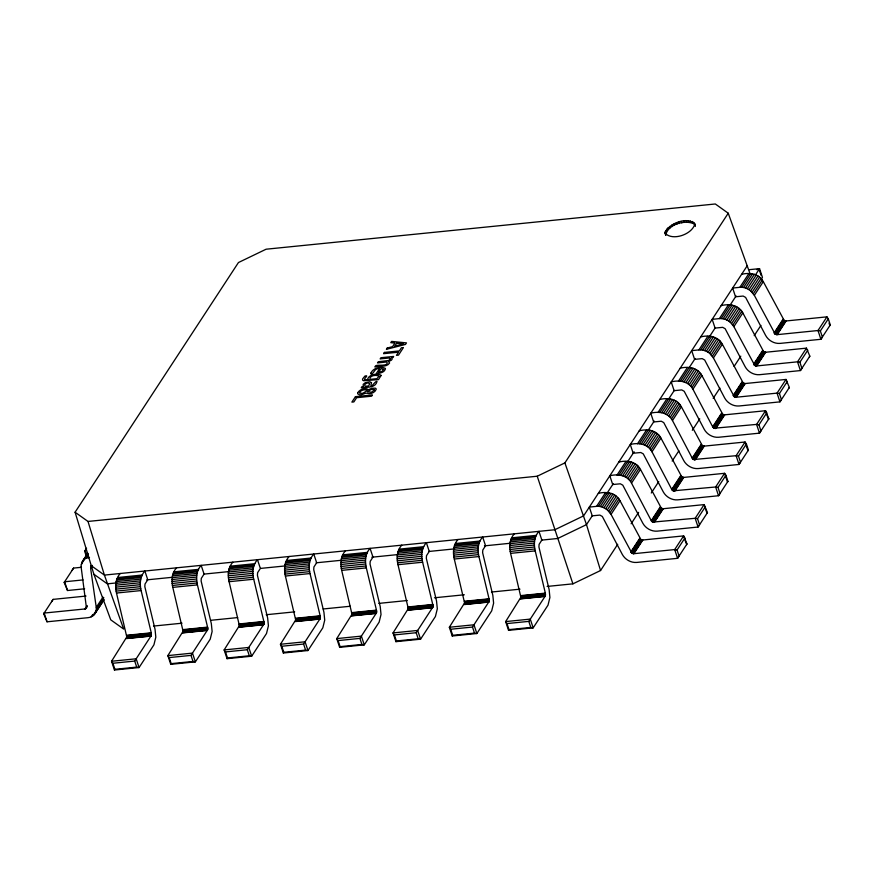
<?xml version="1.0" encoding="UTF-8"?>
<svg xmlns="http://www.w3.org/2000/svg" width="874" height="874" viewBox="0 0 874 874"><rect width="100%" height="100%" fill="white"/><g stroke="black" fill="none" stroke-linecap="round" stroke-linejoin="round"><path stroke-width="1.31" d="M114.45 670.019L114.898 669.309L136.715 667.113L139.075 667.539L136.18 658.788L111.544 661.268L112.888 663.257L134.705 661.061L151.257 635.573L151.257 632.809L141.129 590.562C139.534 583.908 140.026 576.305 144.876 571.017L147.772 579.768L145.018 584.018L144.822 586.662L155.037 629.324L155.823 637.157L153.922 644.848L139.075 667.539L114.45 670.019L111.544 661.268L126.796 636.949L116.493 593.042C114.909 586.388 115.39 578.785 120.241 573.497M170.747 664.349L171.195 663.639L193.012 661.443L195.372 661.869L192.477 653.118L167.852 655.598L169.185 657.587L191.002 655.391L207.553 629.903L207.564 627.139L197.426 584.892C195.831 578.238 196.322 570.635 201.173 565.347L204.068 574.098L201.315 578.348L201.118 580.991L211.333 623.654L212.12 631.487L210.219 639.178L195.372 661.869L170.747 664.349L167.852 655.598L183.092 631.279L172.801 587.372C171.206 580.718 171.686 573.115 176.537 567.827M227.043 658.679L227.491 657.969L249.308 655.773L251.679 656.199L248.773 647.448L224.148 649.928L225.492 651.917L247.309 649.721L263.861 624.233L263.861 621.469L253.722 579.222C252.127 572.568 252.619 564.965 257.469 559.688L260.365 568.428L257.612 572.678L257.426 575.332L267.641 617.984L268.416 625.817L266.515 633.508L251.679 656.199L227.043 658.679L224.148 649.928L239.389 625.62L229.097 581.702C227.502 575.048 227.994 567.444 232.834 562.168M283.34 653.009L283.799 652.299L305.605 650.103L307.976 650.529L305.081 641.789L280.445 644.269L281.789 646.247L303.606 644.051L320.157 618.563L320.157 615.799L310.019 573.552C308.435 566.898 308.915 559.294 313.766 554.018L316.661 562.758L313.908 567.008L313.722 569.662L323.937 612.313L324.724 620.147L322.812 627.838L307.976 650.529L283.34 653.009L280.445 644.269L295.696 619.95L285.394 576.032C283.799 569.378 284.29 561.774 289.141 556.498M339.647 647.339L340.095 646.64L361.912 644.444L364.272 644.859L361.377 636.119L336.741 638.599L338.085 640.587L359.902 638.391L376.454 612.903L376.454 610.139L366.326 567.892C364.731 561.239 365.212 553.624 370.063 548.348L372.969 557.088L370.215 561.348L370.019 563.992L380.234 606.643L381.02 614.477L379.119 622.179L364.272 644.859L339.647 647.339L336.741 638.599L351.993 614.28L341.69 570.372C340.095 563.719 340.587 556.104 345.438 550.828M395.944 641.669L396.392 640.97L418.209 638.774L420.569 639.189L417.674 630.449L393.038 632.929L394.382 634.917L416.199 632.721L432.75 607.233L432.75 604.469L422.623 562.222C421.028 555.569 421.519 547.965 426.37 542.678L429.265 551.418L426.512 555.678L426.315 558.322L436.53 600.984L437.317 608.817L435.416 616.509L420.569 639.189L395.944 641.669L393.038 632.929L408.289 608.61L397.987 564.702C396.403 558.049 396.883 550.445 401.734 545.158M452.24 635.999L452.688 635.3L474.506 633.104L476.865 633.519L473.97 624.779L449.345 627.259L450.678 629.247L472.495 627.051L489.047 601.563L489.058 598.799L478.919 556.552C477.324 549.899 477.816 542.295 482.667 537.007L485.562 545.758L482.809 550.008L482.612 552.652L492.827 595.314L493.613 603.147L491.712 610.839L476.865 633.519L452.24 635.999L449.345 627.259L464.586 602.94L454.294 559.032C452.699 552.379 453.18 544.775 458.031 539.487M508.537 630.34L508.985 629.63L530.802 627.434L533.173 627.86L530.267 619.109L505.642 621.589L506.986 623.577L528.803 621.381L545.354 595.893L545.354 593.129L535.216 550.882C533.621 544.229 534.112 536.625 538.963 531.337L541.858 540.088L539.105 544.338L538.919 546.982L549.134 589.644L549.91 597.477L548.009 605.169L533.173 627.86L508.537 630.34L505.642 621.589L520.882 597.27L510.591 553.362C508.996 546.709 509.476 539.105 514.327 533.817M694.83 223.952C692.339 234.385 672.172 241.475 664.983 232.976C667.845 223.515 689.673 215.037 695.267 225.295L694.317 222.946M694.764 224.29C685.697 219.068 667.233 224.389 665.737 235.39L664.983 232.976M87.924 553.318L82.429 561.403L81.009 566.024L86.471 608.107L84.964 608.959L44.148 613.067L43.7 613.766L47.043 621.807L87.87 617.699C92.994 617.459 97.254 612.521 96.26 607.375L90.623 568.34L92.032 566.221M84.636 588.792L67.516 590.518L64.173 582.477L64.621 581.778L83.052 579.921M86.253 556.028L84.647 551.188L85.095 550.478L87.16 556.727M761.112 275.397L759.102 269.345L759.55 268.646L749.182 269.684M686.549 544.633L686.997 543.934L683.654 535.893L642.838 540.001L640.882 539.498L619.994 500.693C616.017 492.838 606.108 491.243 598.297 493.395M707.47 512.634L698.064 527.033L657.248 531.141C651.392 531.643 645.536 528.246 642.772 523.122L622.791 485.168L620.322 483.803L612.718 484.535L609.812 475.795C617.623 473.642 627.532 475.238 631.509 483.093L651.283 520.696L652.769 522.106L695.169 518.293L704.127 504.604L707.47 512.634L707.022 513.344L704.127 504.604L663.311 508.712L661.356 508.209L640.467 469.404C636.49 461.548 626.582 459.953 618.77 462.106M727.944 481.345L718.537 495.744L677.721 499.852C671.866 500.354 666.01 496.956 663.246 491.833L643.264 453.879L640.795 452.514L633.18 453.245L630.285 444.505C638.096 442.353 648.005 443.948 651.982 451.792L671.745 489.407L673.242 490.817L715.642 486.993L724.59 473.304L725.933 475.292L727.944 481.345L727.496 482.055L724.59 473.304L683.774 477.412L681.829 476.92L660.941 438.103C656.964 430.248 647.055 428.664 639.244 430.816M748.417 450.055L739.011 464.455L698.195 468.562C692.339 469.054 686.483 465.667 683.719 460.543L663.737 422.59L661.268 421.224L653.654 421.956L650.759 413.216C658.57 411.064 668.479 412.648 672.456 420.503L692.219 458.118L693.716 459.516L736.105 455.704L745.063 442.015L746.407 444.003L748.417 450.055L747.969 450.755L745.063 442.015L704.247 446.122L702.303 445.62L681.403 406.814C677.437 398.959 667.528 397.375 659.717 399.527M768.891 418.766L759.484 433.154L718.657 437.262C712.813 437.765 706.957 434.378 704.193 429.243L684.2 391.29L681.731 389.924L674.127 390.667L671.232 381.916C679.043 379.764 688.952 381.359 692.918 389.214L712.692 426.818L714.189 428.227L756.578 424.414L765.537 410.725L768.891 418.766L768.432 419.465L765.537 410.725L724.721 414.833L722.776 414.331L701.877 375.525C697.911 367.67 688.002 366.075 680.191 368.227M788.905 388.176L789.353 387.466L786.01 379.436L745.194 383.544L743.25 383.041L722.35 344.236C718.373 336.381 708.464 334.786 700.653 336.938M809.379 356.887L809.827 356.177L806.484 348.136L765.668 352.255L763.712 351.752L742.824 312.936C738.847 305.092 728.938 303.497 721.126 305.649M741.6 274.36C749.411 272.207 759.32 273.791 763.297 281.647L784.186 320.463L786.13 320.955L826.957 316.847L828.29 318.835L830.3 324.888L829.852 325.587L829.022 323.096M51.632 601.64L53.106 599.378L86.023 596.057M72.105 570.351L73.58 568.089L81.479 567.292M75.088 512.219L88.001 521.45L104.41 575.092L123.671 629.072L110.758 619.841L93.868 574.229L75.088 512.219L238.438 262.539L266.1 249.21L715.325 203.981L728.239 213.223L750.253 274.294M43.7 613.766L53.106 599.378M64.173 582.477L73.58 568.089M84.647 551.188L86.581 548.206M81.675 562.823L87.651 553.417M81.206 564.375L84.188 559.808M83.445 560.158L87.673 554.553M84.691 559.12L86.144 558.3L88.383 554.881M90.645 567.63L92.141 565.347M90.601 567.98L92.098 565.697M90.623 568.34L92.12 566.068M84.964 608.959L87.203 605.529M85.335 608.894L86.832 606.611M85.685 608.774L87.171 606.49M96.26 607.375L102.979 597.106M91.235 616.815L92.731 614.531M96.359 609.091L103.831 597.685M92.688 615.995L103.635 599.335M93.933 614.946L103.897 600.012M94.938 613.712L103.908 599.739M88.001 521.45L537.226 476.221L564.888 462.903L728.239 213.223M747.357 265.554L583.581 515.889L554.793 529.753L104.41 575.092L90.972 565.489M686.997 543.934L677.59 558.322L636.775 562.43C630.93 562.932 625.074 559.546 622.299 554.411L602.317 516.458L599.848 515.092L592.244 515.835L589.338 507.084L596.56 506.363L605.518 492.674M617.033 475.074L625.992 461.374M637.507 443.774L646.465 430.084M657.98 412.484L666.928 398.795M678.442 381.195L687.401 367.506M789.353 387.466L779.947 401.865L739.131 405.973C733.286 406.476 727.43 403.078 724.655 397.954L704.673 360.001L702.204 358.635L694.601 359.367L691.705 350.627L698.916 349.906L707.874 336.217M809.827 356.177L800.42 370.576L759.604 374.684C753.759 375.186 747.904 371.789 745.129 366.665L725.147 328.711L722.678 327.346L715.074 328.078L712.168 319.338L719.389 318.606L728.348 304.917M830.3 324.888L820.894 339.287L780.078 343.395C774.222 343.886 768.366 340.499 765.602 335.376L745.62 297.422L743.151 296.057L735.537 296.789L732.641 288.049L739.863 287.317L748.821 273.628M596.56 506.363L598.395 506.308L607.354 492.619M618.868 475.019L627.827 461.33M639.342 443.73L648.3 430.041M659.815 412.441L668.774 398.752M680.289 381.151L689.247 367.451M698.916 349.906L700.762 349.851L709.71 336.162M719.389 318.606L721.225 318.562L730.183 304.873M739.863 287.317L741.698 287.273L750.657 273.584M592.441 515.529L586.487 524.629L557.699 538.493L541.41 540.132M606.578 493.908L613.286 483.672M627.423 462.051L634.131 451.803M648.268 430.183L654.222 421.082M668.37 399.462L674.324 390.361M689.215 367.604L695.169 358.504M709.317 336.883L715.271 327.783M730.161 305.026L736.116 295.915M598.395 506.308L600.285 506.538L609.244 492.849M620.759 475.238L629.706 461.548M641.221 443.948L650.18 430.259M661.694 412.659L670.653 398.97M682.168 381.37L691.126 367.681M700.762 349.851L702.641 350.07L711.6 336.381M721.225 318.562L723.115 318.781L732.073 305.092M741.698 287.273L743.588 287.491L752.536 273.802M600.285 506.538L602.164 507.018L611.123 493.329M622.638 475.729L631.596 462.029M643.111 444.429L652.059 430.74M663.574 413.14L672.532 399.451M684.047 381.851L693.006 368.162M702.641 350.07L704.52 350.561L713.479 336.872M723.115 318.781L724.994 319.261L733.952 305.572M743.588 287.491L745.467 287.972L754.426 274.283M755.846 274.316L759.55 268.646L762.456 277.386L760.97 279.658M602.164 507.018L604 507.75L612.958 494.061M624.473 476.461L633.431 462.772M644.946 445.161L653.894 431.472M665.409 413.872L674.367 400.183M685.882 382.583L694.841 368.894M704.52 350.561L706.356 351.293L715.314 337.604M724.994 319.261L726.829 320.004L735.788 306.304M745.467 287.972L747.303 288.704L756.261 275.015M604 507.75L605.748 508.712L614.706 495.023M626.221 477.423L635.169 463.733M646.684 446.133L655.642 432.444M667.157 414.844L676.115 401.155M687.63 383.555L696.589 369.855M706.356 351.293L708.104 352.255L717.062 338.566M726.829 320.004L728.577 320.966L737.525 307.277M747.303 288.704L749.051 289.676L757.998 275.987M686.134 543.388L683.654 535.893L674.695 549.582L677.59 558.322L679.065 556.061L677.055 549.997L674.695 549.582L633.879 553.69L631.935 553.187L611.035 514.382L607.354 509.892L616.312 496.203M627.827 478.602L636.785 464.913M648.3 447.313L657.259 433.624M668.774 416.013L677.732 402.324M689.247 384.724L698.195 371.035M787.256 383.183L786.01 379.436L777.052 393.125L779.947 401.865L781.422 399.593L779.422 393.54L777.052 393.125L736.236 397.233L734.291 396.73L713.392 357.925L709.71 353.435L718.668 339.746M806.484 348.136L797.525 361.825L800.42 370.576L801.895 368.304L799.885 362.251L797.525 361.825L756.709 365.944L754.765 365.441L733.865 326.625L730.183 322.145L739.142 308.456M826.957 316.847L817.998 330.536L820.894 339.287L822.368 337.014L820.358 330.962L817.998 330.536L777.183 334.644L775.227 334.152L754.338 295.336L750.657 290.856L759.615 277.156M608.796 511.257L617.754 497.557M629.269 479.957L638.228 466.268M649.743 448.668L658.701 434.979M670.216 417.379L679.174 403.69M690.689 386.089L699.637 372.39M711.152 354.789L720.11 341.1M731.625 323.5L740.584 309.811M752.099 292.211L761.057 278.522M610.03 512.765L618.989 499.065M630.504 481.465L639.462 467.776M650.977 450.176L659.936 436.487M671.451 418.886L680.409 405.197M691.924 387.597L700.882 373.897M712.397 356.297L721.345 342.608M732.86 325.008L741.818 311.319M753.333 293.719L762.292 280.03M611.035 514.382L619.994 500.693M631.509 483.093L640.467 469.404M651.982 451.792L660.941 438.103M672.456 420.503L681.403 406.814M692.918 389.214L701.877 375.525M713.392 357.925L722.35 344.236M733.865 326.625L742.824 312.936M754.338 295.336L763.297 281.647M547.113 586.443L572.896 583.843L600.558 570.525L617.71 544.305M631.137 523.777L638.599 512.383M651.283 492.991L658.734 481.596M672.161 461.068L678.88 450.809M692.306 430.292L699.757 418.886M713.184 398.369L719.903 388.1M734.073 366.446L740.781 356.177M754.207 335.66L760.926 325.401M630.809 551.986L639.768 538.297M651.283 520.696L660.231 507.007M671.745 489.407L680.704 475.718M692.219 458.118L701.177 444.429M712.692 426.818L721.651 413.129M733.166 395.529L742.124 381.84M753.639 364.239L762.598 350.55M774.113 332.95L783.06 319.261M631.017 552.335L639.976 538.646M651.491 521.046L660.449 507.346M671.964 489.746L680.922 476.057M692.437 458.457L701.396 444.768M712.911 427.168L721.858 413.478M733.373 395.878L742.332 382.189M753.847 364.578L762.805 350.889M774.32 333.289L783.279 319.6M631.279 552.652L640.238 538.963M651.753 521.363L660.711 507.674M672.226 490.074L681.185 476.374M692.7 458.774L701.658 445.084M713.173 427.484L722.121 413.795M733.636 396.195L742.594 382.506M754.109 364.906L763.068 351.217M774.582 333.606L783.541 319.917M631.585 552.936L640.544 539.247M652.059 521.647L661.017 507.958M672.532 490.358L681.491 476.669M693.006 459.068L701.964 445.379M713.479 427.768L722.427 414.079M733.942 396.479L742.9 382.79M754.415 365.19L763.373 351.501M774.888 333.901L783.847 320.212M631.935 553.187L640.882 539.498M652.397 521.898L661.356 508.209M672.871 490.609L681.829 476.92M693.344 459.32L702.303 445.62M713.818 428.02L722.776 414.331M734.291 396.73L743.25 383.041M754.765 365.441L763.712 351.752M775.227 334.152L784.186 320.463M632.306 553.395L641.254 539.706M652.769 522.106L661.727 508.417M673.242 490.817L682.201 477.117M693.716 459.516L702.674 445.827M714.189 428.227L723.148 414.538M734.663 396.938L743.61 383.249M755.125 365.649L764.084 351.96M775.599 334.349L784.557 320.66M632.689 553.548L641.647 539.859M653.162 522.259L662.121 508.57M673.636 490.969L682.594 477.28M694.109 459.68L703.057 445.98M714.571 428.38L723.53 414.691M735.045 397.091L744.003 383.402M755.518 365.802L764.477 352.113M775.992 334.513L784.95 320.824M633.093 553.657L642.04 539.968M653.555 522.357L662.514 508.668M674.029 491.068L682.987 477.379M694.502 459.779L703.461 446.09M714.976 428.489L723.934 414.8M735.449 397.189L744.408 383.5M755.923 365.9L764.87 352.211M776.385 334.611L785.344 320.922M633.486 553.701L642.445 540.012M653.96 522.412L662.918 508.723M674.433 491.112L683.392 477.423M694.906 459.822L703.854 446.133M715.369 428.533L724.327 414.844M735.842 397.244L744.801 383.555M756.316 365.955L765.274 352.255M776.789 334.655L785.748 320.966M633.879 553.69L642.838 540.001M654.353 522.401L663.311 508.712M674.826 491.112L683.774 477.412M695.289 459.811L704.247 446.122M715.762 428.522L724.721 414.833M736.236 397.233L745.194 383.544M756.709 365.944L765.668 352.255M777.183 334.644L786.13 320.955M677.055 549.997L684.998 537.881M697.528 518.708L695.169 518.293L698.064 527.033L699.539 524.761L697.528 518.708L705.46 506.581M718.002 487.419L715.642 486.993L718.537 495.744L720.012 493.471L718.002 487.419L725.933 475.292M738.475 456.13L736.105 455.704L739.011 464.455L740.486 462.182L738.475 456.13L746.407 444.003M758.949 424.83L756.578 424.414L759.484 433.154L760.948 430.893L758.949 424.83L766.88 412.714M779.422 393.54L787.354 381.414M799.885 362.251L807.827 350.124M820.358 330.962L828.29 318.835M86.144 558.3L89.509 557.415M756.534 269.607L759.102 269.345M117.619 577.517L142.243 575.037M173.915 571.847L198.54 569.367M230.212 566.177L254.847 563.697M286.508 560.507L311.144 558.027M342.816 554.837L367.441 552.357M399.112 549.167L423.737 546.687M455.409 543.508L480.034 541.028M511.705 537.838L536.341 535.358M117.007 578.643L141.643 576.163M173.303 572.973L197.939 570.493M229.6 567.302L254.236 564.822M285.907 561.643L310.532 559.163M342.204 555.973L366.829 553.493M398.5 550.303L423.136 547.823M454.797 544.633L479.433 542.153M511.093 538.963L535.729 536.483M116.504 580.019L141.129 577.539M172.801 574.349L197.426 571.869M229.097 568.679L253.733 566.199M285.394 563.009L310.03 560.529M341.701 557.339L366.326 554.859M397.998 551.669L422.623 549.189M454.294 546.01L478.919 543.53M510.591 540.34L535.227 537.86M116.111 581.592L140.747 579.112M172.407 575.922L197.043 573.442M228.715 570.252L253.34 567.772M285.011 564.582L309.636 562.102M341.308 558.912L365.944 556.432M397.604 553.242L422.24 550.762M453.901 547.583L478.537 545.103M510.208 541.913L534.833 539.433M116.799 582.882L107.305 583.843L93.868 574.229M146.646 579.877L172.418 577.288M203.62 574.142L229.403 571.541M260.605 568.406L285.022 565.948M316.224 562.801L340.642 560.343M371.843 557.208L397.615 554.608M428.817 551.472L454.589 548.872M484.436 545.868L510.208 543.267M115.849 583.329L140.474 580.849M172.145 577.67L196.781 575.19M228.442 572L253.078 569.52M284.738 566.33L309.374 563.85M341.046 560.66L365.671 558.18M397.342 554.99L421.967 552.51M453.639 549.32L478.275 546.84M509.935 543.661L534.571 541.181M115.718 585.209L140.343 582.729M172.014 579.538L196.639 577.059M228.311 573.868L252.936 571.388M284.607 568.198L309.243 565.718M340.904 562.528L365.54 560.048M397.2 556.869L421.836 554.389M453.508 551.199L478.133 548.719M509.804 545.529L534.429 543.049M115.707 587.164L140.343 584.684M172.014 581.494L196.639 579.014M228.311 575.824L252.936 573.344M284.607 570.154L309.243 567.674M340.904 564.484L365.54 562.004M397.2 558.814L421.836 556.334M453.508 553.155L478.133 550.675M509.804 547.485L534.429 545.005M115.849 589.152L140.474 586.673M172.145 583.482L196.77 581.002M228.442 577.812L253.067 575.332M284.738 572.142L309.374 569.662M341.035 566.472L365.671 563.992M397.342 560.813L421.967 558.333M453.639 555.143L478.264 552.663M509.935 549.473L534.56 546.993M116.111 591.13L140.736 588.65M172.407 585.46L197.043 582.98M228.704 579.79L253.34 577.31M285 574.12L309.636 571.64M341.308 568.45L365.933 565.97M397.604 562.78L422.229 560.3M453.901 557.109L478.526 554.629M510.197 551.45L534.833 548.97M116.493 593.042L141.129 590.562M172.801 587.372L197.426 584.892M229.097 581.702L253.722 579.222M285.394 576.032L310.019 573.552M341.69 570.372L366.326 567.892M397.987 564.702L422.623 562.222M454.294 559.032L478.919 556.552M510.591 553.362L535.216 550.882M153.529 626.068L182.032 623.195M210.536 620.322L237.673 617.59M266.177 614.728L294.68 611.855M323.172 608.981L350.321 606.25M378.824 603.388L407.317 600.514M434.465 597.783L464.323 594.779M491.461 592.037L519.964 589.174M126.632 635.289L151.257 632.809M182.928 629.619L207.564 627.139M239.225 623.949L263.861 621.469M295.521 618.279L320.157 615.799M351.829 612.619L376.454 610.139M408.125 606.949L432.75 604.469M464.422 601.279L489.058 598.799M520.718 595.609L545.354 593.129M126.708 635.693L151.344 633.213M183.005 630.034L207.641 627.554M239.312 624.364L263.937 621.884M295.609 618.694L320.234 616.214M351.905 613.024L376.541 610.544M408.202 607.354L432.838 604.874M464.498 601.683L489.134 599.203M520.806 596.013L545.431 593.533M126.763 636.119L151.399 633.639M183.07 630.449L207.695 627.969M239.367 624.779L263.992 622.299M295.663 619.109L320.299 616.629M351.96 613.439L376.596 610.959M408.256 607.769L432.892 605.289M464.564 602.099L489.189 599.619M520.86 596.439L545.485 593.959M126.796 636.534L151.431 634.054M183.092 630.864L207.728 628.384M239.389 625.194L264.024 622.714M295.696 619.535L320.321 617.055M351.993 613.865L376.618 611.385M408.289 608.195L432.925 605.715M464.586 602.525L489.222 600.045M520.882 596.855L545.518 594.375M126.796 636.949L151.421 634.469M183.092 631.279L207.728 628.799M239.389 625.62L264.024 623.14M295.696 619.95L320.321 617.47M351.993 614.28L376.618 611.8M408.289 608.61L432.914 606.13M464.586 602.94L489.222 600.46M520.882 597.27L545.518 594.79M126.763 637.354L151.399 634.874M183.059 631.684L207.695 629.204M239.367 626.013L263.992 623.533M295.663 620.343L320.288 617.863M351.96 614.673L376.596 612.193M408.256 609.014L432.892 606.534M464.553 603.344L489.189 600.864M520.86 597.674L545.485 595.194M126.708 637.714L151.344 635.234M183.005 632.055L207.641 629.575M239.312 626.385L263.937 623.905M295.609 620.715L320.234 618.235M351.905 615.045L376.541 612.565M408.202 609.375L432.838 606.895M464.498 603.705L489.134 601.225M520.806 598.045L545.431 595.565M126.632 638.053L151.257 635.573M182.928 632.383L207.553 629.903M239.225 626.713L263.861 624.233M295.521 621.043L320.157 618.563M351.818 615.383L376.454 612.903M408.125 609.713L432.75 607.233M464.422 604.043L489.047 601.563M520.718 598.373L545.354 595.893M126.522 638.348L151.147 635.868M182.819 632.678L207.455 630.198M239.115 627.008L263.751 624.528M295.412 621.338L320.048 618.858M351.719 615.667L376.344 613.187M408.016 609.997L432.641 607.517M464.312 604.338L488.948 601.858M520.609 598.668L545.245 596.188M126.391 638.588L151.027 636.108M182.688 632.918L207.324 630.438M238.984 627.248L263.62 624.768M295.292 621.578L319.917 619.098M351.588 615.908L376.213 613.428M407.885 610.238L432.521 607.758M464.181 604.579L488.817 602.099M520.478 598.909L545.114 596.429M749.051 289.676L750.657 290.856M728.577 320.966L730.183 322.145M708.104 352.255L709.71 353.435M605.748 508.712L607.354 509.892M564.888 462.903L586.487 524.629L600.558 570.525M572.896 583.843L537.226 476.221M694.917 225.088L695.354 226.442M693.388 222.105L693.836 223.46M692.077 221.461L692.525 222.804M690.416 221.024L690.864 222.378M688.45 220.816L688.898 222.16M686.254 220.827L686.691 222.171M683.861 221.067L684.309 222.411M681.359 221.526L681.807 222.87M678.825 222.193L679.262 223.536M676.312 223.056L676.76 224.4M673.909 224.072L674.357 225.416M671.68 225.23L672.128 226.574M669.692 226.486L670.139 227.83M667.998 227.797L668.446 229.152M666.644 229.152L667.091 230.496M665.671 230.485L666.119 231.828M665.114 231.774L665.562 233.118M528.803 621.381L530.802 627.434M506.986 623.577L508.985 629.63M472.495 627.051L474.506 633.104M450.678 629.247L452.688 635.3M416.199 632.721L418.209 638.774M394.382 634.917L396.392 640.97M359.902 638.391L361.912 644.444M338.085 640.587L340.095 646.64M303.606 644.051L305.605 650.103M281.789 646.247L283.799 652.299M247.309 649.721L249.308 655.773M225.492 651.917L227.491 657.969M191.002 655.391L193.012 661.443M169.185 657.587L171.195 663.639M134.705 661.061L136.715 667.113M112.888 663.257L114.898 669.309M64.621 581.778L67.516 590.518M44.148 613.067L47.043 621.807M371.516 382.692C369.101 391.825 375.077 380.223 377.033 381.468C375.438 388.417 366.282 386.909 361.235 387.794L362.011 386.603L363.376 386.472L363.169 384.341L365.299 382.703L369.8 381.73L371.516 382.692M370.947 373.045L370.958 374.05C374.236 374.181 373.985 367.604 379.458 368.73L376.246 373.635C379.578 373.307 384.538 372.674 385.467 368.817L385.248 368.315C380.649 366.151 373.001 367.998 370.947 373.045M381.064 375.558L378.486 379.633L363.584 380.725L362.568 380.092L362.59 378.966L364.895 376.082C370.991 374.236 358.875 381.599 368.205 379.556L367.714 378.726C369.658 374.28 376.825 373.296 380.856 375.11L381.064 375.558M378.945 376.246L376.967 378.671L369.975 379.382C368.937 375.481 376.705 374.443 378.945 376.246M383.61 369.418L382.047 371.363L378.65 372.313L381.097 368.566L383.61 369.418M357.674 392.808L357.695 393.835C360.274 396.774 364.819 392.601 366.872 393.18C370.139 394.567 375.012 392.765 376.191 389.301A5.419 2.283 -18.3 0 0 375.383 388.198L371.909 388.209L368.5 389.749C365.441 387.007 359.564 389.465 357.674 392.808M369.56 383.861L368.697 385.937L365.157 386.286L364.622 385.084C365.135 383.391 368.839 381.883 369.56 383.861M359.695 392.033L359.717 393.224L362.721 393.322L367.364 390.58C365.135 388.93 361.475 390.099 359.695 392.033M374.334 389.946L371.494 392.218L367.583 391.836L370.281 389.946A2.698 1.136 -18.3 0 1 372.597 389.247L374.334 389.946M390.274 359.039L388.58 360.514L378.289 361.738L377.502 362.928L387.007 361.945C388.985 366.851 377.371 364.371 375.656 365.758L374.87 366.949C379.207 365.507 386.679 367.746 389.575 362.983L388.559 361.607L391.454 360.132L392.197 359.006L391.476 357.761L392.885 357.619L393.671 356.428L380.922 357.717L380.135 358.908L389.662 357.947L390.274 359.039M355.445 396.654L351.861 402.127L353.872 401.931L356.625 397.703L371.614 396.195L372.433 394.939L355.445 396.654M384.374 352.43L383.555 353.686L398.544 352.178L396.468 355.347L398.478 355.15L403.449 347.546L401.439 347.743L399.363 350.922L384.374 352.43M387.269 347.994L386.406 349.327L405.481 344.432L406.497 342.881L391.585 341.406L390.754 342.674L394.939 343.056L392.579 346.661L387.269 347.994M396.643 343.209L394.742 346.126L403.701 343.853L396.643 343.209"/></g></svg>
